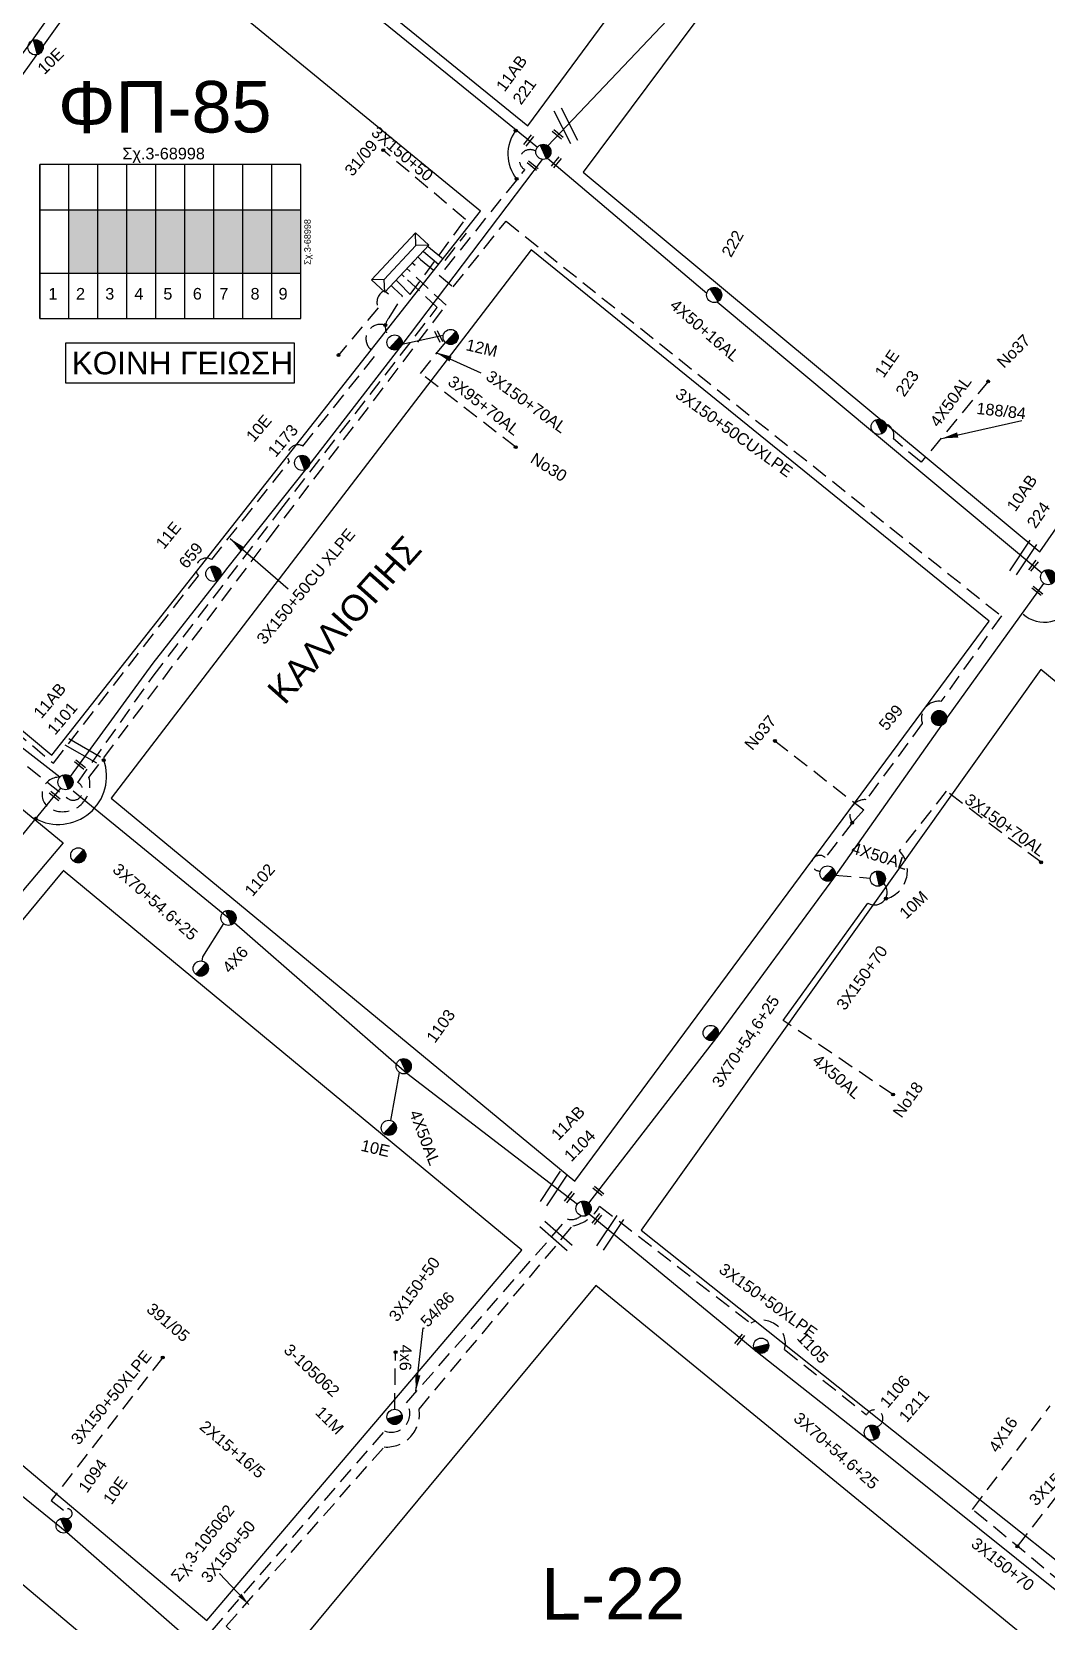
# Model space of a CAD drawing. Header units: millimetres. Extents: x 745 to 5694, y 762 to 3401.
# Drawn here: x 1875.2 to 2032.6, y 1448.4 to 1695.2 of the extents above; entities that cross this region are included whole.
import ezdxf
from ezdxf.enums import TextEntityAlignment as Align

# ---------------------------------------------------------------- set-up
doc = ezdxf.new("R2010")
doc.units = ezdxf.units.MM
doc.linetypes.add('DASHED', pattern=[19.05, 12.7, -6.35])
for name, color, linetype in [('Άγνωστα', 7, 'Continuous'), ('Ασφαλειοκιβώτια Χ.Τ 9 αναχωρήσεων', 7, 'Continuous'), ('Γυμνά εναέρια ΧΤ και ΦΟΠ (3Φ)   4x50+16AL', 7, 'Continuous'), ('Εναέρια παροχή ΧΤ 4x16', 7, 'SYN_LINE'), ('Επιγραφές - Σχήματα', 7, 'Continuous'), ('Καλώδια ΧΤ   3x150+70AL', 7, 'DASHED'), ('Μηχανική τομή', 7, 'Continuous'), ('Στύλος Ξύλινος', 7, 'Continuous'), ('Στύλος Ξύλινος @ 1', 7, 'Continuous'), ('Στύλος ΦΜ', 7, 'Continuous'), ('Στύλος ΦΜ @ 1', 7, 'Continuous'), ('Συνδέσεις', 7, 'Continuous'), ('Τομή', 7, 'Continuous'), ('Υποσταθμός πόλεως', 7, 'Continuous'), ('Υπόβαθρο ΔΕΗ', 7, 'Continuous'), ('Υπόγεια Καλώδια Δικτύου ΧΤ   .15', 7, 'DASHED'), ('Υπόγεια καλώδια Παροχών ΧΤ   4x50AL', 7, 'DASHED'), ('Υπόγεια καλώδια Παροχών ΧΤ   4x6', 7, 'DASHED')]:
    doc.layers.add(name, color=color, linetype=linetype)
doc.styles.add('arial', font='ARIAL.TTF')
doc.styles.get("Standard").update_dxf_attribs({"font": 'ARIAL.TTF'})
doc.linetypes.add('SYN_LINE', pattern='A,0.5,-0.0001,["/\\/\\/\\/",Standard,S=0.1,R=0,X=0,Y=-0.05],-0.25', length=0.7501)
doc.dimstyles.new('ISO-25', dxfattribs={"dimtxt": 2.5, "dimasz": 2.5, "dimexe": 1.25, "dimexo": 0.625, "dimtad": 1, "dimtxsty": 'Standard', "dimcen": 2.5, "dimadec": 0, "dimazin": 0, "dimtfac": 1, "dimtmove": 0, "dimatfit": 3, "dimfxl": 1, "dimarcsym": 0})

# ---------------------------------------------------------------- blocks, each defined once
blk = doc.blocks.new('ΥΠΑΡΧΩΝ ΤΣΙΜΕΝΤΕΝΙΟΣ ΣΤΥΛΟΣ')
at = {"layer": 'Στύλος ΦΜ'}
blk.add_hatch(color=256, dxfattribs=at).paths.add_polyline_path([(-1.29, -2.28, 0.574793), (2.62, 0, 0.268822), (1.3, 2.27)])
blk.add_line((-1.29, -2.28), (1.3, 2.27), dxfattribs=at)
blk.add_circle((0, 0), 2.62, dxfattribs=at)
at = {"layer": 'Στύλος ΦΜ', "flags": 4}
for tag, p in [('ΑΡΙΘΜΟΣ', (-4.68, 8.05)), ('ΤΥΠΟΣ', (-4.91, 3.03))]:
    blk.add_attdef(tag, p, '', height=4, dxfattribs=at)
blk = doc.blocks.new('ΥΠΑΡΧΩΝ ΞΥΛΙΝΟΣ ΣΤΥΛΟΣ')
at = {"layer": 'Στύλος Ξύλινος'}
h = blk.add_hatch(color=7, dxfattribs=at)
h.paths.add_polyline_path([(-2.62, 0, 0.270008), (-1.29, -2.28), (1.3, 2.27, 0.576266)])
h.paths.add_polyline_path([(-1.29, -2.28, 0.574793), (2.62, 0, 0.268822), (1.3, 2.27)])
at = {"layer": 'Στύλος Ξύλινος', "color": 7}
blk.add_line((-1.29, -2.28), (1.3, 2.27), dxfattribs=at)
blk.add_circle((0, 0), 2.62, dxfattribs=at)
at = {"layer": 'Στύλος Ξύλινος', "flags": 4}
for tag, p in [('ΑΡΙΘΜΟΣ', (-4.91, 8.6)), ('ΤΥΠΟΣ', (-4.85, 3.39))]:
    blk.add_attdef(tag, p, '', height=4, dxfattribs=at)
blk = doc.blocks.new('ΥΠΟΣΤΑΘΜΟΣ ΠΟΛΕΩΣ 9 ΑΝΑΧΩΡΗΣΕΩΝ')
at = {"layer": 'Υποσταθμός πόλεως', "ltscale": 40}
for p, q in [((-9.63, -2.82), (-9.63, -4)), ((-7.12, -2.82), (-7.12, -4)), ((-4.84, -2.82), (-4.84, -4)), ((-2.36, -2.82), (-2.36, -4)), ((0.09, -2.82), (0.09, -4)), ((2.55, -2.82), (2.55, -4)), ((5.02, -2.82), (5.02, -4)), ((7.48, -2.82), (7.48, -4)), ((9.61, -2.82), (9.61, -4))]:
    blk.add_line(p, q, dxfattribs=at)
blk.add_lwpolyline([(-10.02, 2.82), (10.02, 2.82), (10.02, -2.82), (-10.02, -2.82)], close=True, dxfattribs=at)
for points in [[(-7.21, 0), (-10.02, 2.82)], [(-10.02, -2.82), (-7.21, 0)], [(-7.21, 0), (7.21, 0)], [(7.21, 0), (10.02, 2.82)], [(10.02, -2.82), (7.21, 0)]]:
    blk.add_lwpolyline(points, dxfattribs=at)
at = {"layer": 'Υποσταθμός πόλεως', "linetype": 'SYN_LINE', "ltscale": 40, "flags": 1}
for tag, p in [('ΜΕΤΑΣΧΗΜΑΤΙΣΜΟΣ', (10.79, 1.71)), ('ΙΣΧΥΣ', (10.77, -1.08)), ('ΑΡΙΘΜΟΣ', (10.89, -3.8))]:
    blk.add_attdef(tag, p, '', height=1.8, dxfattribs=at)
blk = doc.blocks.new('ΜΗΧΑΝΙΚΗ ΤΟΜΗ')
at = {"layer": 'Μηχανική τομή', "ltscale": 40}
for p, q in [((-1.89, 0.78), (1.89, 0.78)), ((1.89, 0), (-1.89, 0))]:
    blk.add_line(p, q, dxfattribs=at)
blk = doc.blocks.new('ΑΣΦΑΛΕΙΟΚΙΒΩΤΙΟ ΥΠΟΣΤΑΘΜΟΥ 9 ΑΝΑΧΩΡΗΣΕΩΝ')
at = {"layer": 'Ασφαλειοκιβώτια Χ.Τ 9 αναχωρήσεων', "ltscale": 40}
for p, q in [((-23.8, 40.36), (24.02, 40.36)), ((-9.72, 40.36), (-9.72, -40.64)), ((9.94, 40.36), (9.94, -40.64)), ((-23.8, 31.36), (24.02, 31.36)), ((-23.8, 22.36), (24.02, 22.36)), ((-23.8, 13.36), (24.02, 13.36)), ((-23.8, 4.36), (24.02, 4.36)), ((-23.8, -4.64), (24.02, -4.64)), ((-23.8, -13.64), (24.02, -13.64)), ((-23.8, -22.64), (24.02, -22.64)), ((-23.8, -31.64), (24.02, -31.64))]:
    blk.add_line(p, q, dxfattribs=at)
at = {"layer": 'Ασφαλειοκιβώτια Χ.Τ 9 αναχωρήσεων'}
blk.add_lwpolyline([(-23.8, -40.64), (24.02, -40.64), (24.02, 40.36), (-23.8, 40.36)], close=True, dxfattribs=at)
for s, p in [('1', (-17.96, 37.74)), ('2', (-17.96, 29.17)), ('3', (-17.96, 20.09)), ('4', (-17.96, 11.07)), ('5', (-17.96, 2.06)), ('6', (-17.96, -7.08)), ('7', (-17.96, -15.32)), ('8', (-17.96, -25)), ('9', (-17.96, -33.7))]:
    blk.add_text(s, height=3.6, rotation=270, dxfattribs=at).set_placement(p)
at = {"layer": 'Ασφαλειοκιβώτια Χ.Τ 9 αναχωρήσεων', "ltscale": 40}
for tag, height, p in [('ΟΝΟΜΑ', 5, (-0.16, 44.31)), ('ΚΕΙΜΕΝΟ 1', 2, (17.06, 35.59)), ('ΚΕΙΜΕΝΟ 2', 2, (17.06, 26.88)), ('ΚΕΙΜΕΝΟ 3', 2, (17.06, 17.69)), ('ΚΕΙΜΕΝΟ 4', 2, (17.06, 8.71)), ('ΚΕΙΜΕΝΟ 5', 2, (17.06, -0.13)), ('ΚΕΙΜΕΝΟ 6', 2, (17.06, -9.05)), ('ΚΕΙΜΕΝΟ 7', 2, (17.06, -18.13)), ('ΚΕΙΜΕΝΟ 8', 2, (17.06, -26.85)), ('ΚΕΙΜΕΝΟ 9', 2, (17.06, -35.99)), ('ΣΧ', 2, (-0.1, -42.64))]:
    blk.add_attdef(tag, text='', height=height, dxfattribs=at).set_placement(p, align=Align.MIDDLE_CENTER)
blk = doc.blocks.new('_ΣΥΝΔΕΣΗ')
at = {"layer": 'Συνδέσεις', "linetype": 'SYN_LINE', "ltscale": 40}
blk.add_hatch(color=256, dxfattribs=at).paths.add_polyline_path([(0.5, -0.01, 1), (-0.5, -0.01, 1)])
at = {"layer": 'Συνδέσεις'}
blk.add_circle((0, -0.01), 0.5, dxfattribs=at)
blk = doc.blocks.new('ΤΟΜΗ')
at = {"layer": 'Τομή', "ltscale": 40}
for p, q in [((-5.68, 0), (5.68, 0)), ((5.68, -2.33), (-5.68, -2.33))]:
    blk.add_line(p, q, dxfattribs=at)

msp = doc.modelspace()

# ---------------------------------------------------------------- hatches: boundary and pattern name
at = {"layer": 'Άγνωστα', "ltscale": 0.2}
for color, points in [(85, [(1880.97, 1667.56), (1880.97, 1657.73), (1885.47, 1657.73), (1885.47, 1667.56)]), (6, [(1885.35, 1667.5), (1885.35, 1657.68), (1889.85, 1657.68), (1889.85, 1667.5)]), (30, [(1889.97, 1667.56), (1889.97, 1657.73), (1894.47, 1657.73), (1894.47, 1667.56)]), (151, [(1894.47, 1667.56), (1894.47, 1657.73), (1898.97, 1657.73), (1898.97, 1667.56)]), (2, [(1898.97, 1667.56), (1898.97, 1657.73), (1903.47, 1657.73), (1903.47, 1667.56)]), (27, [(1903.47, 1667.56), (1903.47, 1657.73), (1907.97, 1657.73), (1907.97, 1667.56)]), (173, [(1907.97, 1667.56), (1907.97, 1657.73), (1912.47, 1657.73), (1912.47, 1667.56)]), (1, [(1912.47, 1667.56), (1912.47, 1657.73), (1916.97, 1657.73), (1916.97, 1667.56)])]:
    msp.add_hatch(color=color, dxfattribs=at).paths.add_polyline_path(points)

# ---------------------------------------------------------------- linework, layer by layer
at = {"layer": 'Άγνωστα', "color": 62, "linetype": 'SYN_LINE', "ltscale": 20}
msp.add_lwpolyline([(1998.28, 1727.91), (1977.73, 1701.15), (1955.29, 1677.49)], dxfattribs=at)
at = {"layer": 'Άγνωστα', "color": 173}
msp.add_lwpolyline([(1932.53, 1646.38), (1954.47, 1675.37)], dxfattribs=at)
at = {"layer": 'Άγνωστα', "color": 30, "linetype": 'DASHED', "ltscale": 0.2}
msp.add_lwpolyline([(1951.73, 1673.76, -1.027246), (1953.42, 1676.63, 3.991302)], format="xyb", dxfattribs=at)
msp.add_lwpolyline([(1936.36, 1660.74), (1939.32, 1658.3), (1951.73, 1673.76)], dxfattribs=at)
at = {"layer": 'Άγνωστα', "color": 27, "linetype": 'DASHED', "ltscale": 0.2}
for points in [[(1935.52, 1659.84), (1940.6, 1655.56), (1948.79, 1665.77), (2025.66, 1604.49), (2016.28, 1591.22, 0.55077), (2013.39, 1587.79), (2004.69, 1575.97, 0.626328), (2002.51, 1572.39, 5.417897)], [(1990.52, 1585.1), (2004.32, 1574.37), (2002.51, 1572.39), (1998.32, 1566.98, 1.566707), (1997.58, 1564.9, 5.152557)]]:
    msp.add_lwpolyline(points, format="xyb", dxfattribs=at)
at = {"layer": 'Άγνωστα', "color": 6, "linetype": 'DASHED', "ltscale": 0.2}
msp.add_lwpolyline([(1879.54, 1579.45, 0.861939), (1878.52, 1574.38, 0.613547), (1884.07, 1579.42), (1912.07, 1616.64), (1939.48, 1652.72), (1933.85, 1658.03)], format="xyb", dxfattribs=at)
at = {"layer": 'Άγνωστα', "color": 151, "linetype": 'DASHED', "ltscale": 0.2}
msp.add_lwpolyline([(1938.13, 1652.36), (1933.01, 1657.14)], dxfattribs=at)
at = {"layer": 'Άγνωστα', "color": 85, "linetype": 'DASHED', "ltscale": 0.2}
for points in [[(1930.65, 1650.78), (1932.75, 1654.13), (1931.39, 1655.39)], [(2028.15, 1460.06), (2042.06, 1477.84)]]:
    msp.add_lwpolyline(points, dxfattribs=at)
at = {"layer": 'Άγνωστα', "color": 151, "linetype": 'DASHED', "ltscale": 0.2}
msp.add_lwpolyline([(1850.84, 1600.85, 0.687507), (1853.71, 1597.76), (1880.72, 1576.21, 1.08777), (1882.35, 1578.65), (1894.06, 1595.17), (1913.7, 1620.8), (1938.13, 1652.36)], format="xyb", dxfattribs=at)
at = {"layer": 'Άγνωστα', "color": 85, "linetype": 'DASHED', "ltscale": 0.2}
for points in [[(1825.79, 1626.27, -0.593792), (1828.55, 1623.49), (1878.55, 1581.64), (1901.07, 1610.74, -0.863971), (1903.12, 1613.25), (1915.16, 1628.44, -0.775772), (1917.28, 1630.87), (1928.85, 1645.32, -1.094095), (1930.11, 1649.59, -5.820794)], [(1940.9, 1412.38, -0.8888), (1936.86, 1414.49), (1924.33, 1425.39), (1925.29, 1428.79), (1912.09, 1438.65), (1911.86, 1441.45), (1905.38, 1447.66), (1929.88, 1475.49, 0.48376), (1935.29, 1481.37), (1959.14, 1509.82, 0.229301), (1963.32, 1512.87), (1986.76, 1494.7, -0.663136), (1992.02, 1490.62), (2004.74, 1480.47, -1.543674), (2006.33, 1478.61, 27.139862)], [(2040.26, 1450.72, 1.243947), (2038.15, 1451.81), (2021.19, 1465.79)]]:
    msp.add_lwpolyline(points, format="xyb", dxfattribs=at)
at = {"layer": 'Άγνωστα', "color": 173, "linetype": 'SYN_LINE', "ltscale": 20}
msp.add_lwpolyline([(1881.2, 1579.59), (1894.05, 1597.17), (1904.31, 1610.32), (1905.67, 1612.05), (1917.75, 1627.24), (1932.32, 1646.11)], dxfattribs=at)
at = {"layer": 'Άγνωστα', "color": 85}
msp.add_lwpolyline([(1932.65, 1646.68), (1939.05, 1648.07)], dxfattribs=at)
at = {"layer": 'Άγνωστα', "color": 173, "linetype": 'DASHED', "ltscale": 0.2}
for points in [[(1935.53, 1642.15), (1939.4, 1646.94)], [(1950.29, 1630.69), (1935.53, 1642.15)]]:
    msp.add_lwpolyline(points, dxfattribs=at)
at = {"layer": 'Άγνωστα', "color": 27, "linetype": 'SYN_LINE', "ltscale": 20}
msp.add_lwpolyline([(1961.65, 1513.33), (1981.5, 1539.05), (1999.64, 1563.81), (2016.42, 1587.53), (2032.24, 1609.54)], dxfattribs=at)
at = {"layer": 'Άγνωστα', "color": 151}
msp.add_lwpolyline([(1879.54, 1579.45), (1852.95, 1600.11)], dxfattribs=at)
at = {"layer": 'Άγνωστα', "color": 6}
msp.add_lwpolyline([(1823.93, 1511.06), (1851.19, 1543.02), (1879.7, 1577.78)], dxfattribs=at)
at = {"layer": 'Άγνωστα', "color": 151, "linetype": 'SYN_LINE', "ltscale": 20}
msp.add_lwpolyline([(1881.63, 1577.36), (1906.63, 1556.88), (1933.41, 1533.52), (1959.89, 1513.2)], dxfattribs=at)
at = {"layer": 'Άγνωστα', "color": 27}
msp.add_lwpolyline([(1991.82, 1541.71), (2004.95, 1559.9, 0.869418), (2007.41, 1562.98, -2.198028)], format="xyb", dxfattribs=at)
at = {"layer": 'Άγνωστα', "color": 173, "linetype": 'DASHED', "ltscale": 0.2}
msp.add_lwpolyline([(1941.95, 1411.41, -0.777277), (1935.43, 1413.78), (1921.95, 1424.39), (1922.58, 1426.62), (1909.67, 1436.93), (1909.23, 1441.29), (1903.19, 1447.01), (1929.96, 1477.97, 0.741472), (1933.35, 1482.32), (1958.28, 1510.89, 0.26081), (1960.45, 1511.37, -1.878742)], format="xyb", dxfattribs=at)
at = {"layer": 'Άγνωστα', "color": 85, "linetype": 'SYN_LINE', "ltscale": 20}
msp.add_lwpolyline([(1961.67, 1511.67), (1987.54, 1490.39), (2004.8, 1476.81), (2039.77, 1448.77), (2072.22, 1423.29), (2116.53, 1385.82)], dxfattribs=at)
at = {"layer": 'Άγνωστα', "color": 133, "linetype": 'SYN_LINE', "ltscale": 20}
msp.add_lwpolyline([(1928.64, 1425), (1902.77, 1442.8), (1880.64, 1462.22), (1850.12, 1486.95), (1823.82, 1509.68)], dxfattribs=at)
at = {"layer": 'Άγνωστα', "color": 133, "linetype": 'DASHED', "ltscale": 0.2}
msp.add_lwpolyline([(1895.52, 1489.38), (1878.22, 1467.2), (1880.14, 1465.67, -1.702421), (1880.54, 1464.39, 3.637621)], format="xyb", dxfattribs=at)
at = {"layer": 'Γυμνά εναέρια ΧΤ και ΦΟΠ (3Φ)   4x50+16AL', "color": 30}
for points in [[(1924.57, 1700.95), (1953.68, 1677.29)], [(1955.24, 1675.56), (1979.96, 1654.59)], [(1981.55, 1653.23), (2031.95, 1611.18)]]:
    msp.add_lwpolyline(points, dxfattribs=at)
at = {"layer": 'Εναέρια παροχή ΧΤ 4x16', "color": 85, "linetype": 'DASHED', "ltscale": 0.2}
msp.add_lwpolyline([(2021.19, 1465.79), (2033.21, 1481.86)], dxfattribs=at)
at = {"layer": 'Επιγραφές - Σχήματα', "color": 173, "linetype": 'DASHED', "ltscale": 0.2}
for p, q in [((1942.48, 1666.06), (1929.74, 1676.8)), ((1933.94, 1654.37), (1942.48, 1666.06))]:
    msp.add_line(p, q, dxfattribs=at)
at = {"layer": 'Επιγραφές - Σχήματα', "color": 1, "linetype": 'DASHED', "ltscale": 0.2}
msp.add_line((1928.93, 1652.32), (1922.8, 1645), dxfattribs=at)
at = {"layer": 'Επιγραφές - Σχήματα', "color": 2, "linetype": 'DASHED', "ltscale": 0.2}
msp.add_lwpolyline([(1937.09, 1661.52), (1939.34, 1659.67), (1942.65, 1663.9)], dxfattribs=at)
at = {"layer": 'Επιγραφές - Σχήματα', "color": 173, "linetype": 'DASHED', "ltscale": 0.2}
msp.add_lwpolyline([(1932.17, 1656.23), (1933.94, 1654.37), (1933.94, 1654.37)], dxfattribs=at)
at = {"layer": 'Επιγραφές - Σχήματα', "color": 190}
msp.add_lwpolyline([(1880.44, 1640.67), (1915.95, 1640.67), (1915.95, 1646.85), (1880.44, 1646.85)], close=True, dxfattribs=at)
at = {"layer": 'Επιγραφές - Σχήματα', "color": 85, "ltscale": 0.2}
msp.add_lwpolyline([(1861.94, 1584.17), (1880.07, 1569.29), (1836.77, 1517.99)], dxfattribs=at)
at = {"layer": 'Επιγραφές - Σχήματα', "ltscale": 0.2}
for centre, radius, start, end in [((1955.22, 1676.19), 6.14, 143.5827, 218.6425), ((2032.35, 1608.53), 5.01, 228.6307, 334.1788), ((1879.34, 1579.6), 7.47, 241.3843, 19.6723)]:
    msp.add_arc(centre, radius, start, end, dxfattribs=at)
at = {"layer": 'Επιγραφές - Σχήματα', "color": 1, "linetype": 'DASHED', "ltscale": 0.2}
msp.add_arc((1930.79, 1653.15), 2.03, 119.8041, 204.1759, dxfattribs=at)
at = {"layer": 'Επιγραφές - Σχήματα', "color": 85, "linetype": 'DASHED', "ltscale": 0.2}
msp.add_arc((1932.14, 1649.32), 2.08, 135.551, 226.4948, dxfattribs=at)
at = {"layer": 'Καλώδια ΧΤ   3x150+70AL', "color": 27, "ltscale": 0.2}
msp.add_lwpolyline([(2031.82, 1566.25), (2017.11, 1577.28), (2009.82, 1568.04, -0.57779), (2007.66, 1560.56, -0.57779)], format="xyb", dxfattribs=at)
at = {"layer": 'Υπόβαθρο ΔΕΗ'}
for points in [[(1960.59, 1803.48), (1900.36, 1722.71), (1952.19, 1680.56), (2012.04, 1761.64), (1960.59, 1803.48)], [(2020.18, 1753.14), (1960.75, 1673.37), (2031.61, 1614.47), (2088.05, 1695.68), (2020.18, 1753.14)], [(1944.84, 1667.33), (1890.48, 1711.93), (1828.09, 1624.87), (1878.29, 1582.88), (1944.84, 1667.33)], [(2023.78, 1603.68), (1952.71, 1661.35), (1887.53, 1576.2), (1959.49, 1516.74), (2023.78, 1603.68)], [(2101.85, 1538.28), (2031.8, 1596.17), (1969.76, 1509.12), (2039.48, 1453.67), (2101.85, 1538.28)], [(1880, 1564.89), (1832.45, 1507.43), (1902.37, 1448.55), (1951.26, 1506.05), (1880.07, 1564.97)], [(1822.81, 1496.96), (1788.42, 1455.09), (1858.72, 1397.01), (1892.74, 1438.13), (1822.81, 1496.96)]]:
    msp.add_lwpolyline(points, dxfattribs=at)
msp.add_lwpolyline([(1962.75, 1500.53), (1912.76, 1440.26), (2100.45, 1287.72, 0.307706), (2107.03, 1287.16, -0.059862), (2128.83, 1296.17, -0.045214), (2150.63, 1302.74, 0.083345), (2157.93, 1305.86), (2174.88, 1317.76, 0.483932), (2173.37, 1328.09), (1962.75, 1500.53), (1912.76, 1440.26)], format="xyb", dxfattribs=at)
at = {"layer": 'Υπόγεια Καλώδια Δικτύου ΧΤ   .15', "color": 27, "linetype": 'Continuous', "ltscale": 0.2}
msp.add_lwpolyline([(1825.79, 1626.27), (1850.57, 1660.75), (1874.96, 1693.34), (1886.45, 1709.59), (1895.91, 1723.03)], dxfattribs=at)
at = {"layer": 'Υπόγεια καλώδια Παροχών ΧΤ   4x50AL', "color": 30, "linetype": 'DASHED', "ltscale": 0.2}
msp.add_lwpolyline([(2023.61, 1640.91), (2013.21, 1628.34), (2008.92, 1631.97, 0.394894), (2007.69, 1634.35, -31.591152)], format="xyb", dxfattribs=at)
at = {"layer": 'Υπόγεια καλώδια Παροχών ΧΤ   4x50AL', "color": 27, "ltscale": 0.2}
for points in [[(1999.83, 1564.23), (2005.32, 1563.81)], [(2008.84, 1530.2), (1991.82, 1541.71)]]:
    msp.add_lwpolyline(points, dxfattribs=at)
at = {"layer": 'Υπόγεια καλώδια Παροχών ΧΤ   4x50AL', "color": 151, "linetype": 'SYN_LINE', "ltscale": 8}
msp.add_lwpolyline([(1932.23, 1533.63), (1930.88, 1526.18)], dxfattribs=at)
at = {"layer": 'Υπόγεια καλώδια Παροχών ΧΤ   4x6', "color": 85, "linetype": 'DASHED', "ltscale": 0.2}
msp.add_line((1931.52, 1481.3), (1931.65, 1490.28), dxfattribs=at)
at = {"layer": 'Υπόγεια καλώδια Παροχών ΧΤ   4x6', "color": 151, "linetype": 'SYN_LINE', "ltscale": 8}
msp.add_lwpolyline([(1904.95, 1556.73), (1901.67, 1551.57), (1901.58, 1550.91)], dxfattribs=at)

# ---------------------------------------------------------------- block references
at = {"layer": 'Ασφαλειοκιβώτια Χ.Τ 9 αναχωρήσεων'}
ref = msp.add_blockref('ΑΣΦΑΛΕΙΟΚΙΒΩΤΙΟ ΥΠΟΣΤΑΘΜΟΥ 9 ΑΝΑΧΩΡΗΣΕΩΝ', (1896.65, 1662.59), dxfattribs=dict(at, xscale=0.4999999999999629, yscale=0.4999999999999629, zscale=0.4999999999999629, rotation=90.0000504727867))
ref.add_attrib('ΣΧ', 'Σχ.3-68998', dxfattribs={"ltscale": 40, "height": 1, "rotation": 90.0001}).set_placement((1917.98, 1662.54), align=Align.MIDDLE_CENTER)
at = {"layer": 'Μηχανική τομή'}
for p, xscale, yscale, zscale, rotation in [((1952.47, 1678.18), 0.4999999999999888, 0.4999999999999888, 0.4999999999999888, 51.42050930854569), ((1956.93, 1679.41), 0.4999999999999888, 0.4999999999999888, 0.4999999999999888, 141.4205093085457), ((1956.44, 1675.03), 0.4999999999999888, 0.4999999999999888, 0.4999999999999888, 231.4205093085457), ((1953.03, 1674.56), 0.4999999999999888, 0.4999999999999888, 0.4999999999999888, 141.4205093085457), ((1938.16, 1647.8), 0.4999999999999464, 0.4999999999999464, 0.4999999999999464, 294.8518927276638), ((2030.79, 1612.16), 0.4999999999999888, 0.4999999999999888, 0.4999999999999888, 51.42050930854569), ((2031.35, 1608.54), 0.4999999999999888, 0.4999999999999888, 0.4999999999999888, 141.4205093085457), ((1882.79, 1581.56), 0.4999999999999888, 0.4999999999999888, 0.4999999999999888, 141.4205093085457), ((1878.88, 1576.71), 0.4999999999999888, 0.4999999999999888, 0.4999999999999888, 141.4205093085457), ((1958.77, 1514.14), 0.4999999999999888, 0.4999999999999888, 0.4999999999999888, 51.42050930854569), ((1963.24, 1515.37), 0.4999999999999888, 0.4999999999999888, 0.4999999999999888, 141.4205093085457), ((1962.74, 1510.99), 0.4999999999999888, 0.4999999999999888, 0.4999999999999888, 231.4205093085457), ((1984.88, 1492.27), 0.4999999999999888, 0.4999999999999888, 0.4999999999999888, 231.4205093085457)]:
    msp.add_blockref('ΜΗΧΑΝΙΚΗ ΤΟΜΗ', p, dxfattribs=dict(at, xscale=xscale, yscale=yscale, zscale=zscale, rotation=rotation))
at = {"layer": 'Στύλος Ξύλινος @ 1', "ltscale": 40}
ref = msp.add_blockref('ΥΠΑΡΧΩΝ ΞΥΛΙΝΟΣ ΣΤΥΛΟΣ', (2016, 1588.64), dxfattribs=dict(at, xscale=0.4499999999998241, yscale=0.4499999999998241, zscale=0.4499999999998241, rotation=50.18310632347828))
ref.add_attrib('ΤΥΠΟΣ', '599', (2007.86, 1586.54), dxfattribs={"layer": 'Στύλος Ξύλινος', "height": 1.8, "rotation": 50.1831, "flags": 4})
at = {"layer": 'Στύλος ΦΜ @ 1', "ltscale": 40}
ref = msp.add_blockref('ΥΠΑΡΧΩΝ ΤΣΙΜΕΝΤΕΝΙΟΣ ΣΤΥΛΟΣ', (1875.79, 1692.76), dxfattribs=dict(at, xscale=0.4499999999997833, yscale=0.4499999999997833, zscale=0.4499999999997833, rotation=44.64981418368747))
ref.add_attrib('ΤΥΠΟΣ', '10E', (1877.16, 1688.43), dxfattribs={"layer": 'Στύλος ΦΜ', "height": 1.8, "rotation": 44.6498, "flags": 4})
ref = msp.add_blockref('ΥΠΑΡΧΩΝ ΤΣΙΜΕΝΤΕΝΙΟΣ ΣΤΥΛΟΣ', (1954.59, 1676.54), dxfattribs=dict(at, xscale=0.4499999999997621, yscale=0.4499999999997621, zscale=0.4499999999997621, rotation=53.8444660822237))
ref.add_attrib('ΤΥΠΟΣ', '11AB', (1948.56, 1685.72), dxfattribs={"layer": 'Στύλος ΦΜ', "height": 1.8, "rotation": 53.8445, "flags": 4})
ref.add_attrib('ΑΡΙΘΜΟΣ', '221', (1951.13, 1683.72), dxfattribs={"layer": 'Στύλος ΦΜ', "height": 1.8, "rotation": 53.8445, "flags": 4})
ref = msp.add_blockref('ΥΠΑΡΧΩΝ ΤΣΙΜΕΝΤΕΝΙΟΣ ΣΤΥΛΟΣ', (1981.1, 1654.32), dxfattribs=dict(at, xscale=0.4499999999996428, yscale=0.4499999999996428, zscale=0.4499999999996428, rotation=60.84936261621372))
ref.add_attrib('ΤΥΠΟΣ', '222', (1983.71, 1660.03), dxfattribs={"layer": 'Στύλος ΦΜ', "height": 1.8, "rotation": 60.8494, "flags": 4})
at = {"layer": 'Στύλος ΦΜ @ 1', "ltscale": 40, "xscale": 0.4499999999996779, "yscale": 0.4499999999996779, "zscale": 0.4499999999996779, "rotation": 346.8465568456768}
for p in [(1931.5, 1646.95), (1882.42, 1567.33), (1998.69, 1564.5), (1901.42, 1549.75), (1980.56, 1539.76)]:
    msp.add_blockref('ΥΠΑΡΧΩΝ ΤΣΙΜΕΝΤΕΝΙΟΣ ΣΤΥΛΟΣ', p, dxfattribs=at)
at = {"layer": 'Στύλος ΦΜ @ 1', "ltscale": 40}
ref = msp.add_blockref('ΥΠΑΡΧΩΝ ΤΣΙΜΕΝΤΕΝΙΟΣ ΣΤΥΛΟΣ', (1940.2, 1647.8), dxfattribs=dict(at, xscale=0.4499999999996779, yscale=0.4499999999996779, zscale=0.4499999999996779, rotation=346.8465568456768))
ref.add_attrib('ΤΥΠΟΣ', '12M', (1942.45, 1645.77), dxfattribs={"layer": 'Στύλος ΦΜ', "height": 1.8, "rotation": 346.8466, "flags": 4})
ref = msp.add_blockref('ΥΠΑΡΧΩΝ ΤΣΙΜΕΝΤΕΝΙΟΣ ΣΤΥΛΟΣ', (2006.63, 1633.85), dxfattribs=dict(at, xscale=0.4499999999996409, yscale=0.4499999999996409, zscale=0.4499999999996409, rotation=55.0808156009536))
ref.add_attrib('ΤΥΠΟΣ', '11E', (2007.36, 1641.32), dxfattribs={"layer": 'Στύλος ΦΜ', "height": 1.8, "rotation": 55.0808, "flags": 4})
ref.add_attrib('ΑΡΙΘΜΟΣ', '223', (2010.58, 1638.37), dxfattribs={"layer": 'Στύλος ΦΜ', "height": 1.8, "rotation": 55.0808, "flags": 4})
ref = msp.add_blockref('ΥΠΑΡΧΩΝ ΤΣΙΜΕΝΤΕΝΙΟΣ ΣΤΥΛΟΣ', (1917.16, 1628.26), dxfattribs=dict(at, xscale=0.4499999999996037, yscale=0.4499999999996037, zscale=0.4499999999996037, rotation=49.60138257583492))
ref.add_attrib('ΤΥΠΟΣ', '10E', (1909.66, 1631.35), dxfattribs={"layer": 'Στύλος ΦΜ', "height": 1.8, "rotation": 49.6014, "flags": 4})
ref.add_attrib('ΑΡΙΘΜΟΣ', '1173', (1913.04, 1629), dxfattribs={"layer": 'Στύλος ΦΜ', "height": 1.8, "rotation": 49.6014, "flags": 4})
ref = msp.add_blockref('ΥΠΑΡΧΩΝ ΤΣΙΜΕΝΤΕΝΙΟΣ ΣΤΥΛΟΣ', (2032.92, 1610.51), dxfattribs=dict(at, xscale=0.4499999999996851, yscale=0.4499999999996851, zscale=0.4499999999996851, rotation=55.29078384991533))
ref.add_attrib('ΤΥΠΟΣ', '10AB', (2027.83, 1620.55), dxfattribs={"layer": 'Στύλος ΦΜ', "height": 1.8, "rotation": 55.2908, "flags": 4})
ref.add_attrib('ΑΡΙΘΜΟΣ', '224', (2030.96, 1617.94), dxfattribs={"layer": 'Στύλος ΦΜ', "height": 1.8, "rotation": 55.2908, "flags": 4})
ref = msp.add_blockref('ΥΠΑΡΧΩΝ ΤΣΙΜΕΝΤΕΝΙΟΣ ΣΤΥΛΟΣ', (1903.38, 1611.04), dxfattribs=dict(at, xscale=0.4499999999997761, yscale=0.4499999999997761, zscale=0.4499999999997761, rotation=50.82014477129947))
ref.add_attrib('ΤΥΠΟΣ', '11E', (1895.69, 1614.72), dxfattribs={"layer": 'Στύλος ΦΜ', "height": 1.8, "rotation": 50.8201, "flags": 4})
ref.add_attrib('ΑΡΙΘΜΟΣ', '659', (1899.24, 1611.7), dxfattribs={"layer": 'Στύλος ΦΜ', "height": 1.8, "rotation": 50.8201, "flags": 4})
ref = msp.add_blockref('ΥΠΑΡΧΩΝ ΤΣΙΜΕΝΤΕΝΙΟΣ ΣΤΥΛΟΣ', (1880.44, 1578.69), dxfattribs=dict(at, xscale=0.4499999999997236, yscale=0.4499999999997236, zscale=0.4499999999997236, rotation=49.7784704648744))
ref.add_attrib('ΤΥΠΟΣ', '11AB', (1876.68, 1588.43), dxfattribs={"layer": 'Στύλος ΦΜ', "height": 1.8, "rotation": 49.7785, "flags": 4})
ref.add_attrib('ΑΡΙΘΜΟΣ', '1101', (1878.82, 1585.89), dxfattribs={"layer": 'Στύλος ΦΜ', "height": 1.8, "rotation": 49.7785, "flags": 4})
ref = msp.add_blockref('ΥΠΑΡΧΩΝ ΤΣΙΜΕΝΤΕΝΙΟΣ ΣΤΥΛΟΣ', (1905.72, 1557.63), dxfattribs=dict(at, xscale=0.4499999999996668, yscale=0.4499999999996668, zscale=0.4499999999996668, rotation=49.48602388391885))
ref.add_attrib('ΤΥΠΟΣ', '1102', (1909.44, 1560.81), dxfattribs={"layer": 'Στύλος ΦΜ', "height": 1.8, "rotation": 49.486, "flags": 4})
ref = msp.add_blockref('ΥΠΑΡΧΩΝ ΤΣΙΜΕΝΤΕΝΙΟΣ ΣΤΥΛΟΣ', (2006.49, 1563.71), dxfattribs=dict(at, xscale=0.4499999999994674, yscale=0.4499999999994674, zscale=0.4499999999994674, rotation=43.25064161823548))
ref.add_attrib('ΤΥΠΟΣ', '10M', (2010.87, 1557.32), dxfattribs={"layer": 'Στύλος ΦΜ', "height": 1.8, "rotation": 43.2506, "flags": 4})
ref = msp.add_blockref('ΥΠΑΡΧΩΝ ΤΣΙΜΕΝΤΕΝΙΟΣ ΣΤΥΛΟΣ', (1932.92, 1534.59), dxfattribs=dict(at, xscale=0.449999999999611, yscale=0.449999999999611, zscale=0.449999999999611, rotation=54.25638269159137))
ref.add_attrib('ΤΥΠΟΣ', '1103', (1937.75, 1538.05), dxfattribs={"layer": 'Στύλος ΦΜ', "height": 1.8, "rotation": 54.2564, "flags": 4})
ref = msp.add_blockref('ΥΠΑΡΧΩΝ ΤΣΙΜΕΝΤΕΝΙΟΣ ΣΤΥΛΟΣ', (1960.83, 1512.49), dxfattribs=dict(at, xscale=0.4499999999996465, yscale=0.4499999999996465, zscale=0.4499999999996465, rotation=45.78156577656916))
ref.add_attrib('ΤΥΠΟΣ', '11AB', (1956.9, 1522.95), dxfattribs={"layer": 'Στύλος ΦΜ', "height": 1.8, "rotation": 45.7816, "flags": 4})
ref.add_attrib('ΑΡΙΘΜΟΣ', '1104', (1958.92, 1519.65), dxfattribs={"layer": 'Στύλος ΦΜ', "height": 1.8, "rotation": 45.7816, "flags": 4})
ref = msp.add_blockref('ΥΠΑΡΧΩΝ ΤΣΙΜΕΝΤΕΝΙΟΣ ΣΤΥΛΟΣ', (1930.61, 1525.03), dxfattribs=dict(at, xscale=0.4499999999996779, yscale=0.4499999999996779, zscale=0.4499999999996779, rotation=346.8465568456768))
ref.add_attrib('ΤΥΠΟΣ', '10E', (1926.15, 1521.49), dxfattribs={"layer": 'Στύλος ΦΜ', "height": 1.8, "rotation": 346.8466, "flags": 4})
ref = msp.add_blockref('ΥΠΑΡΧΩΝ ΤΣΙΜΕΝΤΕΝΙΟΣ ΣΤΥΛΟΣ', (1988.39, 1491.21), dxfattribs=dict(at, xscale=0.4499999999996989, yscale=0.4499999999996989, zscale=0.4499999999996989, rotation=314.0597367720199))
ref.add_attrib('ΤΥΠΟΣ', '1105', (1993.81, 1492.29), dxfattribs={"layer": 'Στύλος ΦΜ', "height": 1.8, "rotation": 314.0597, "flags": 4})
ref = msp.add_blockref('ΥΠΑΡΧΩΝ ΤΣΙΜΕΝΤΕΝΙΟΣ ΣΤΥΛΟΣ', (2005.56, 1477.71), dxfattribs=dict(at, xscale=0.4499999999996375, yscale=0.4499999999996375, zscale=0.4499999999996375, rotation=49.60345496847636))
ref.add_attrib('ΤΥΠΟΣ', '1106', (2008.02, 1481.4), dxfattribs={"layer": 'Στύλος ΦΜ', "height": 1.8, "rotation": 49.6035, "flags": 4})
ref.add_attrib('ΑΡΙΘΜΟΣ', '1211', (2010.97, 1479.16), dxfattribs={"layer": 'Στύλος ΦΜ', "height": 1.8, "rotation": 49.6035, "flags": 4})
ref = msp.add_blockref('ΥΠΑΡΧΩΝ ΤΣΙΜΕΝΤΕΝΙΟΣ ΣΤΥΛΟΣ', (1931.5, 1480.15), dxfattribs=dict(at, xscale=0.4499999999996405, yscale=0.4499999999996405, zscale=0.4499999999996405, rotation=315.0563499217538))
ref.add_attrib('ΤΥΠΟΣ', '11M', (1919.05, 1480.71), dxfattribs={"layer": 'Στύλος ΦΜ', "height": 1.8, "rotation": 315.0563, "flags": 4})
ref = msp.add_blockref('ΥΠΑΡΧΩΝ ΤΣΙΜΕΝΤΕΝΙΟΣ ΣΤΥΛΟΣ', (1880.14, 1463.29), dxfattribs=dict(at, xscale=0.4499999999997704, yscale=0.4499999999997704, zscale=0.4499999999997704, rotation=54.71711096569473))
ref.add_attrib('ΤΥΠΟΣ', '1094', (1883.77, 1468.21), dxfattribs={"layer": 'Στύλος ΦΜ', "height": 1.8, "rotation": 54.7171, "flags": 4})
ref.add_attrib('ΑΡΙΘΜΟΣ', '10E', (1887.58, 1466.4), dxfattribs={"layer": 'Στύλος ΦΜ', "height": 1.8, "rotation": 54.7171, "flags": 4})
at = {"layer": 'Συνδέσεις', "xscale": 0.4499999999998181, "yscale": 0.4499999999998181, "zscale": 0.4499999999998181}
for p in [(1950.29, 1679.84), (1929.75, 1676.81), (1950.43, 1672.36), (1930.05, 1649.65), (1922.8, 1645), (2023.61, 1640.91), (1950.29, 1630.7), (1990.52, 1585.1), (1886.37, 1582.12), (1875.79, 1573.02), (2002.5, 1572.4), (2031.82, 1566.25), (2007.74, 1560.61), (2008.85, 1530.2), (1931.66, 1490.21), (1895.52, 1489.38), (2028.15, 1460.06)]:
    msp.add_blockref('_ΣΥΝΔΕΣΗ', p, dxfattribs=at)
at = {"layer": 'Τομή'}
for p, xscale, yscale, zscale, rotation in [((1958.61, 1680.86), 0.4999999999999873, 0.4999999999999873, 0.4999999999999873, 296.8981829702686), ((2029.52, 1613.24), 0.5000000000000168, 0.5000000000000168, 0.5000000000000168, 236.3778643283417), ((1883.42, 1584.04), 0.500000000000043, 0.500000000000043, 0.500000000000043, 330.2589131477564), ((1956.66, 1515.3), 0.5000000000000168, 0.5000000000000168, 0.5000000000000168, 236.3778643283417), ((1956.93, 1508.67), 0.5000000000001733, 0.5000000000001733, 0.5000000000001733, 318.6115511643853), ((1965.44, 1508.41), 0.5000000000000168, 0.5000000000000168, 0.5000000000000168, 236.3778643283417)]:
    msp.add_blockref('ΤΟΜΗ', p, dxfattribs=dict(at, xscale=xscale, yscale=yscale, zscale=zscale, rotation=rotation))
at = {"layer": 'Υποσταθμός πόλεως', "xscale": 0.4999999999999402, "yscale": 0.4999999999999402, "zscale": 0.4999999999999402, "rotation": 47.10681653194015}
msp.add_blockref('ΥΠΟΣΤΑΘΜΟΣ ΠΟΛΕΩΣ 9 ΑΝΑΧΩΡΗΣΕΩΝ', (1932.35, 1659.36), dxfattribs=at)

# ---------------------------------------------------------------- texts
at = {"layer": 'Άγνωστα', "char_height": 1.8, "attachment_point": 1, "style": 'arial'}
for s, insert, width, rotation in [('3X150+50', (1928.89, 1680.67), 69.1904, 319.6508), ('3X95+70AL', (1940.72, 1641.94), 69.1904, 322.0315), ('3X150+50CUXLPE', (1975.97, 1640), 19.229, 324.2135), ('3X150+50CU XLPE', (1909.93, 1601.07), 69.1904, 50.4538), ('3X70+54.6+25', (1888.78, 1566.26), 69.1904, 318.5639), ('3X150+70', (1999.91, 1544.18), 19.229, 54.2135), ('3X70+54,6+25', (1980.62, 1532.12), 69.1904, 56.0867), ('3X150+50', (1930.46, 1495.83), 19.229, 54.2135), ('3X150+50XLPE', (1982.73, 1504.16), 19.229, 324.2135), ('3X150+50XLPE', (1881.11, 1476.82), 69.1904, 50.4538), ('3X70+54.6+25', (1994.45, 1481.05), 69.1904, 318.5639), ('2Χ15+16/5', (1902.25, 1479.77), 19.229, 319.776), ('3X150+70', (2029.77, 1467.48), 18.0383, 45.0692), ('3X150+50', (1901.3, 1455.37), 69.1904, 50.4538), ('3X150+70', (2021.92, 1461.58), 18.0383, 321.5445)]:
    msp.add_mtext(s, dxfattribs=dict(at, insert=insert, width=width, rotation=rotation))
at = {"layer": 'Γυμνά εναέρια ΧΤ και ΦΟΠ (3Φ)   4x50+16AL', "insert": (1975.25, 1653.84), "char_height": 1.8, "width": 69.1904, "attachment_point": 1, "rotation": 319.158, "style": 'arial'}
msp.add_mtext('4X50+16AL', dxfattribs=at)
at = {"layer": 'Εναέρια παροχή ΧΤ 4x16', "insert": (2023.55, 1475.46), "char_height": 1.8, "width": 69.1904, "attachment_point": 1, "rotation": 56.5686, "style": 'arial'}
msp.add_mtext('4X16', dxfattribs=at)
at = {"layer": 'Επιγραφές - Σχήματα', "attachment_point": 1, "style": 'arial'}
for s, insert, char_height, width, rotation in [('ΦΠ-85', (1879.26, 1687.49), 8, 69.1904, 0.1115), ('31/09', (1923.58, 1673.77), 1.8, 69.1904, 50.1048), ('Nο37', (2024.78, 1644.13), 1.8, 69.1904, 44.6475), ('188/84', (2021.92, 1637.65), 1.8, 69.1904, 353.6748), ('Nο30', (1953.37, 1629.95), 1.8, 69.1904, 327.8725), ('KAΛΛIOΠHΣ', (1911.43, 1593.19), 4, 69.1904, 48.273), ('Nο37', (1985.64, 1584.65), 1.8, 69.1904, 50.1048), ('Nο18', (2008.68, 1527.48), 1.8, 69.1904, 54.5789), ('391/05', (1894.02, 1498), 1.8, 19.229, 319.776), ('\\pt12.6;54/86', (1935.34, 1495.19), 1.8, 19.229, 46.9143), ('\\pt12.6;3-105062', (1915.39, 1491.67), 1.8, 19.229, 316.9143), ('\\pt12.6;Σχ.3-105062', (1896.64, 1455.51), 1.8, 19.229, 52.1623), ('L-22', (1954.22, 1456.69), 8, 69.1904, 0.1115)]:
    msp.add_mtext(s, dxfattribs=dict(at, insert=insert, char_height=char_height, width=width, rotation=rotation))
at = {"layer": 'Επιγραφές - Σχήματα', "insert": (1889.26, 1677.17), "char_height": 1.8, "width": 25.5395, "attachment_point": 1}
msp.add_mtext('Σχ.3-68998', dxfattribs=at)
at = {"layer": 'Επιγραφές - Σχήματα', "color": 190, "insert": (1881.39, 1645.5), "char_height": 3.5, "width": 35.1311, "attachment_point": 1}
msp.add_mtext('KOINH ΓΕΙΩΣΗ', dxfattribs=at)
at = {"layer": 'Καλώδια ΧΤ   3x150+70AL', "char_height": 1.8, "width": 19.229, "attachment_point": 1, "rotation": 324.2135, "style": 'arial'}
for insert in [(1946.56, 1642.76), (2020.84, 1577.06)]:
    msp.add_mtext('3X150+70AL', dxfattribs=dict(at, insert=insert))
at = {"layer": 'Υπόγεια καλώδια Παροχών ΧΤ   4x50AL', "char_height": 1.8, "width": 69.1904, "attachment_point": 1, "style": 'arial'}
for insert, rotation in [((2014.42, 1634.72), 53.9503), ((2002.76, 1569.41), 342.7315), ((1997.37, 1536.62), 318.9153), ((1935.43, 1528.01), 291.1339)]:
    msp.add_mtext('4X50AL', dxfattribs=dict(at, insert=insert, rotation=rotation))
at = {"layer": 'Υπόγεια καλώδια Παροχών ΧΤ   4x6', "char_height": 1.8, "width": 19.229, "attachment_point": 1, "style": 'arial'}
for s, insert, rotation in [('4X6', (1904.6, 1550.09), 48.1382), ('\\pt12.6;4x6', (1934.14, 1491.36), 269.2774)]:
    msp.add_mtext(s, dxfattribs=dict(at, insert=insert, rotation=rotation))

# ---------------------------------------------------------------- leaders
at = {"layer": 'Επιγραφές - Σχήματα'}
for points, override in [([(1937.91, 1645.41), (1944.88, 1642.23)], {"dimgap": 0.625, "dimtad": 0}), ([(1934.81, 1484.15), (1935.94, 1494), (1936.08, 1493.91)], {"dimgap": 0.625, "dimtad": 0}), ([(1908.87, 1451.03), (1904.34, 1455.83), (1904.48, 1455.74)], {"dimasz": 2, "dimgap": 0.625, "dimtad": 0})]:
    msp.add_leader(points, dimstyle='ISO-25', override=override, dxfattribs=at)
at = {"layer": 'Επιγραφές - Σχήματα', "ltscale": 40}
for points in [[(2016.44, 1632.05), (2028.82, 1634.81)], [(1905.99, 1616.49), (1915.01, 1608.72)]]:
    msp.add_leader(points, dimstyle='ISO-25', override={"dimasz": 2.5, "dimtad": 0}, dxfattribs=at)

doc.saveas('drawing.dxf')
